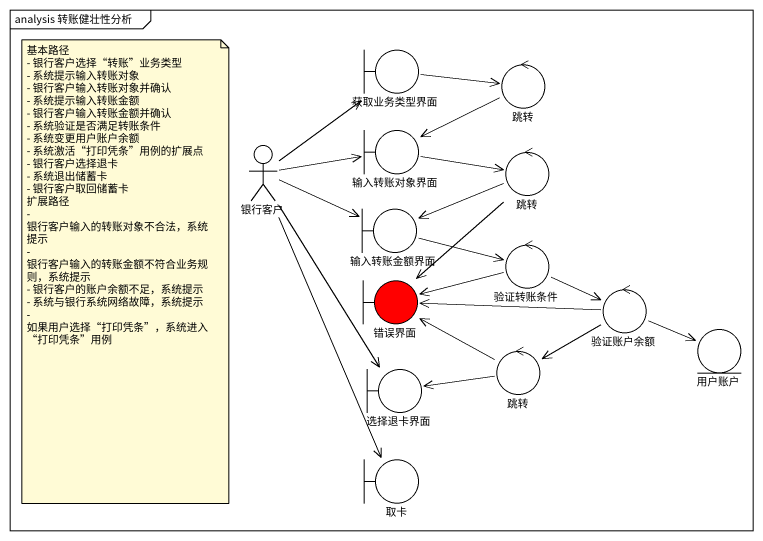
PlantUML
@startuml
mainframe analysis 转账健壮性分析
boundary 获取业务类型界面
control 跳转
boundary 输入转账对象界面
actor 银行客户
control "跳转" as 跳转_2
boundary 输入转账金额界面
control 验证转账条件
boundary 错误界面 #FF0000
control 验证账户余额
control "跳转" as 跳转_3
entity 用户账户
boundary 选择退卡界面
boundary 取卡
获取业务类型界面 -right-> 跳转
跳转 -left-> 输入转账对象界面
输入转账对象界面 -right-> 跳转_2
银行客户 -up-> 获取业务类型界面
银行客户 -right-> 输入转账对象界面
银行客户 -right-> 输入转账金额界面
银行客户 --> 选择退卡界面
银行客户 --> 取卡
跳转_2 -left-> 输入转账金额界面
跳转_2 --> 错误界面
输入转账金额界面 -right-> 验证转账条件
验证转账条件 -left-> 错误界面
验证转账条件 -right-> 验证账户余额
验证账户余额 -left-> 错误界面
验证账户余额 -left-> 跳转_3
验证账户余额 -right-> 用户账户
跳转_3 -left-> 错误界面
跳转_3 -left-> 选择退卡界面
note as N1
  基本路径
  - 银行客户选择“转账”业务类型
  - 系统提示输入转账对象
  - 银行客户输入转账对象并确认
  - 系统提示输入转账金额
  - 银行客户输入转账金额并确认
  - 系统验证是否满足转账条件
  - 系统变更用户账户余额
  - 系统激活“打印凭条”用例的扩展点
  - 银行客户选择退卡
  - 系统退出储蓄卡
  - 银行客户取回储蓄卡
  扩展路径
  - 银行客户输入的转账对象不合法，系统提示
  - 银行客户输入的转账金额不符合业务规则，系统提示
  - 银行客户的账户余额不足，系统提示
  - 系统与银行系统网络故障，系统提示
  - 如果用户选择“打印凭条”，系统进入“打印凭条”用例
end note
@enduml
